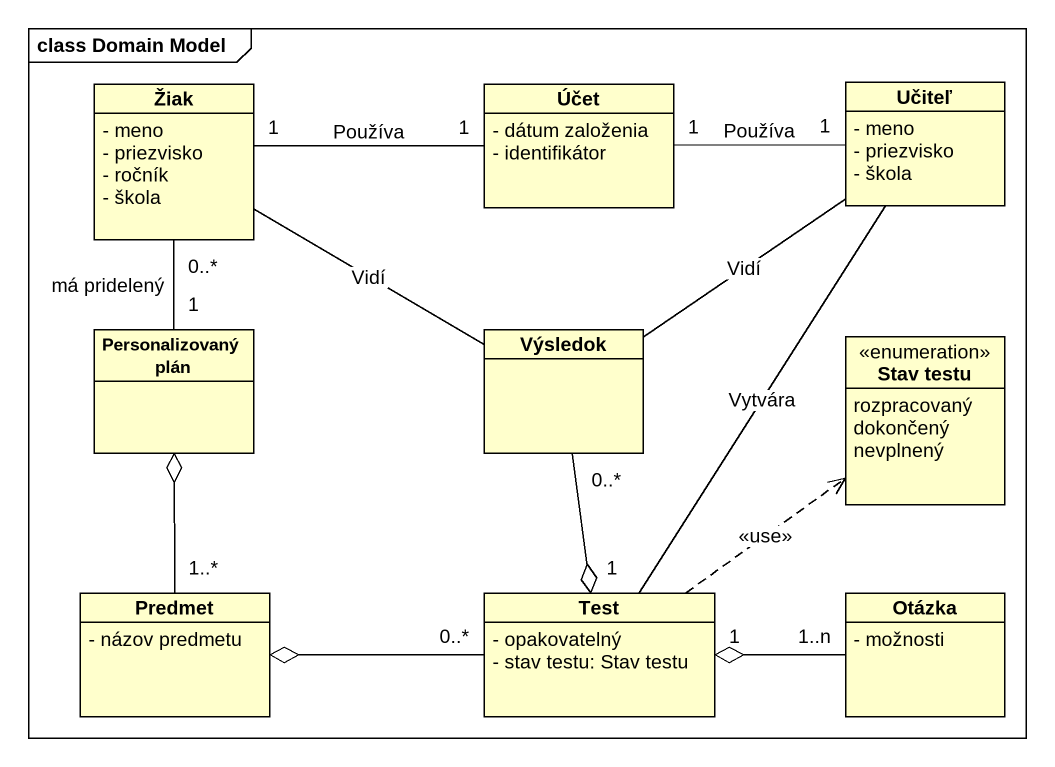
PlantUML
@startuml
mainframe class Domain Model
hide circle
hide empty members
skinparam classAttributeIconSize 0
class Žiak {
  - meno
  - priezvisko
  - ročník
  - škola
}
class Účet {
  - dátum založenia
  - identifikátor
}
class Učiteľ {
  - meno
  - priezvisko
  - škola
}
class "Personalizovaný plán" as Personalizovaný_plán
class Výsledok
enum "Stav testu" as Stav_testu {
  rozpracovaný
  dokončený
  nevplnený
}
class Predmet {
  - názov predmetu
}
class Test {
  - opakovatelný
  - stav testu: Stav testu
}
class Otázka {
  - možnosti
}
Žiak "1" -right- "1" Účet : Používa
Žiak "0..*" -- "1" Personalizovaný_plán : má pridelený
Učiteľ "1" -left- "1" Účet : Používa
Učiteľ -- Výsledok : Vidí
Učiteľ -- Test : Vytvára
Výsledok -left- Žiak : Vidí
Výsledok "0..*" --o "1" Test
Predmet "1..*" -up-o Personalizovaný_plán
Test .up.> Stav_testu : <<use>>
Test "0..*" -left-o Predmet
Otázka "1..n" -left-o "1" Test
@enduml
